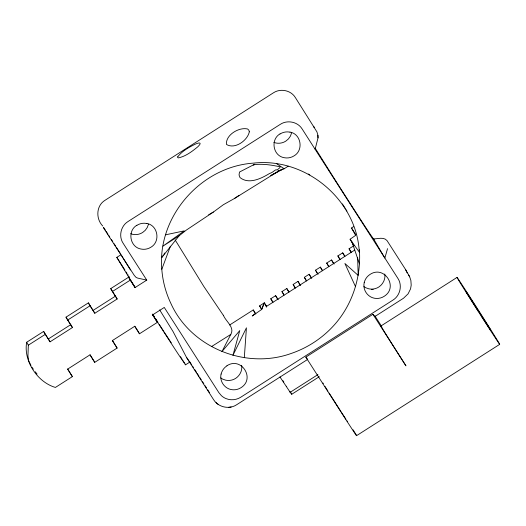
<?xml version="1.0" encoding="UTF-8"?>
<svg xmlns="http://www.w3.org/2000/svg" width="526" height="526" viewBox="0 0 526 526"><rect width="100%" height="100%" fill="white"/><g stroke="black" fill="none" stroke-linecap="round" stroke-linejoin="round"><path stroke-width="0.79" d="M135.077 287.255L128.627 277.189L110.743 288.603L117.173 298.985L94.811 313.259L88.381 302.877L66.013 317.152L72.443 327.534L50.069 341.815L43.638 331.433L26.681 342.248C23.289 360.967 37.438 382.231 55.414 387.438L72.371 376.616L67.703 368.982M26.681 342.248L28.332 345.174L27.944 355.938L28.739 360.895L30.955 365.419M359.389 249.791C361.382 277.945 351.782 306.717 332.195 327.225A100.538 98.796 -29.5 0 1 290.977 353.538C245.681 369.752 190.741 347.587 170.871 303.41A99.118 97.395 -29.5 0 1 161.804 269.273C157.123 216.58 200.932 166.696 253.44 163.126C305.507 157.189 356.7 199.578 359.304 252.164L350.099 239.218L355.655 235.352L351.519 228.001L353.551 226.653M244.307 357.706L246.438 327.81L232.933 355.339L239.771 330.571L221.913 351.657L230.809 334.418C235.037 327.257 225.601 321.294 223.379 315.225L223.603 315.705L203.707 286.289L183.147 252.881A43.743 0.441 57.5 0 1 178.261 244.958L175.138 239.948M221.065 374.019C219.434 380.837 224.142 388.155 231.013 389.536A13.222 12.992 -29.5 0 0 240.98 387.701C255.636 378.661 241.243 356.273 226.916 365.761M102.761 226.055C95.686 218.816 96.054 205.633 105.115 200.235L273.415 92.826C280.397 88.144 290.845 90.216 295.277 97.435L316.968 131.947L317.901 135.281L318.006 137.904L315.127 149.292L397.899 278.385C402.627 285.434 400.082 295.822 392.863 300.149L240.717 397.248C236.417 400.003 230.822 400.536 226.081 398.623A16.043 15.76 -29.5 0 1 221.354 395.611L218.862 392.633L164.27 307.447L152.579 314.91L157.359 322.372L139.475 333.786L134.695 326.324L112.327 340.598L117.114 348.061L94.746 362.335L89.959 354.872L67.584 369.153L72.371 376.616M265.814 305.251L266.373 306.974L266.465 306.402L264.276 302.897L259.594 305.882L261.646 309.505L264.276 302.897L266.564 306.191M266.373 306.974L266.485 306.415L354.741 250.06M387.55 248.627L384.841 258.075L373.605 238.876C377.977 238.982 383.71 236.588 387.044 240.625L405.5 269.424L409.688 276.847L410.878 280.47L411.194 285.158L410.582 288.827L408.077 293.85L403.521 298.229L374.775 316.586L372.921 314.292L305.836 357.121L338.862 408.656A39.792 0.401 57.5 0 0 356.543 435.686L499.7 344.352L499.476 343.8A39.759 0.401 57.5 0 0 474.735 304.442L469.396 296.138A39.792 0.401 57.5 0 0 458.277 279.148L457.048 277.412L380.995 325.949L382.882 329.276A39.812 0.401 57.5 0 0 400.371 357.108L405.954 365.84L372.921 314.292M148.47 224.247L147.273 227.475L145.281 230.289L142.625 232.505A13.222 12.992 -29.5 0 1 132.651 234.34L130.711 233.656M291.614 132.887L290.418 136.116L288.426 138.936L285.769 141.152A13.222 12.992 -29.5 0 1 275.795 142.987L273.855 142.303M161.804 269.273L170.411 246.247M229.645 324.996L253.243 309.939L255.301 313.555L252.23 316.001L261.626 309.492L264.276 302.897M162.994 255.662L161.666 257.655L179.064 235.852L186.303 230.105L213.424 212.017L223.392 204.693L234.307 198.591L277.261 171.917L270.818 175.585L282.876 169.135M163.882 254.334L164.763 253.013M136.865 225.246C127.141 230.835 129.804 247.154 140.968 249.035A13.222 12.992 -29.5 0 0 150.936 247.207C160.673 241.631 158.004 225.299 146.839 223.425M280.01 133.893C270.285 139.482 272.948 155.801 284.112 157.682A13.222 12.992 -29.5 0 0 294.08 155.847C303.818 150.278 301.155 133.939 289.984 132.072M238.916 195.475L234.307 198.591M315.127 149.292L302.141 128.962C297.703 121.716 287.203 119.658 280.226 124.392L128.081 221.492C120.895 225.832 118.403 236.2 123.11 243.222L146.754 280.115L135.057 287.577L116.811 257.378L121.092 254.65M282.797 169.109L277.537 171.358L284.185 168.761L288.195 166.196M28.332 345.174L45.282 334.352L43.638 331.433M72.443 327.534L67.657 320.071L90.025 305.797L88.381 302.877M117.173 298.985L112.393 291.522L130.277 280.108L128.627 277.189M48.425 338.902L70.8 324.627M93.168 310.353L115.529 296.079M272.83 302.365L270.778 298.748L275.611 295.665L278.201 299.708M284.007 295.231L281.956 291.614L286.795 288.524L288.952 291.897M295.191 288.09L293.146 284.474L297.979 281.39L300.57 285.434M306.375 280.956L304.33 277.334L309.156 274.25L311.754 278.3M317.559 273.816L315.501 270.2L320.341 267.116L322.504 270.489M328.743 266.682L326.692 263.059L331.518 259.982L334.122 264.026M339.928 259.542L337.876 255.925L342.709 252.842L344.872 256.215M351.112 252.408L349.06 248.785L353.893 245.701M152.257 314.061L172.16 344.793A65.145 0.651 57.5 0 0 179.195 355.556L185.533 364.82L189.814 362.092M307.684 359.403L236.615 404.764C229.172 409.741 218.29 407.242 213.595 399.668L186.493 357.378L173.1 331.636L159.667 309.899M279.964 376.932L290.188 392.304L317.947 374.591M290.188 392.304L289.984 391.771L291.746 394.263L319.275 376.701M179.064 235.852L162.942 246.122L184.304 230.855L165.552 234.82M211.399 346.66L230.809 334.418M213.424 212.017L208.697 214.759M253.216 165.111L255.169 164.526C263.651 163.764 271.909 165.052 280.049 166.795L279.891 167.709L277.373 169.747L275.44 169.964L272.106 172.39L269.134 173.731C260.804 178.755 248.627 184.619 239.968 177.525L239.054 174.961L239.481 172.055L254.676 164.23M228.836 407.315L231.19 406.979M371.54 289.543L373.184 289.458M146.754 280.115L137.759 278.116L136.195 277.504L134.347 275.499L103.372 227.679M309.794 174.921L308.315 174.027M276.801 163.836L284.185 168.761M363.953 286.538L365.629 287.702L368.871 288.84A13.216 12.992 -29.5 0 0 378.838 287.005C383.027 284.237 385.709 279.017 384.782 273.993M220.808 377.898L222.485 379.055L225.726 380.193A13.222 12.992 -29.5 0 0 235.694 378.365C239.882 375.59 242.571 370.376 241.631 365.346M216.074 402.653L218.231 404.402M35.235 371.757L37.063 374.071M307.48 359.219L305.836 357.121M322.951 383L323.345 383.513M347.107 420.951L347.508 421.457M31.895 367.207L33.329 369.16M189.557 361.809L186.493 357.378M286.578 386.202L286.736 386.354M380.995 325.949L381.81 327.1M369.554 233.261L373.94 239.593L373.605 238.876M170.411 341.545L171.233 342.788M345.904 419.169L341.446 412.345M169.997 340.92L165.683 334.326M164.119 331.913L165.249 333.655M283.001 380.745L283.816 382.001M163.369 330.755L159.253 324.384M481.638 316.402L490.653 330.104L466.095 291.647L478.463 311.445M341.026 411.687L329.171 393.106M155.571 318.651L157.938 322.339M345.22 208.375L342.38 203.91M346.075 209.716L346.936 211.058M374.9 315.883L381.508 326.186M315.501 270.2L318.099 274.25M281.956 291.614L283.685 294.31M253.243 309.939L255.84 313.983M103.635 227.416L105.378 230.138M106.252 231.499L107.994 234.221M108.869 235.582L109.743 236.95M111.486 239.672L112.794 241.717M114.109 243.755L115.418 245.8M116.285 247.161L120.217 253.289M189.86 361.96L191.609 364.682M192.477 366.043L193.351 367.411M194.659 369.449L196.408 372.171M197.276 373.532L199.025 376.254M199.893 377.622L201.202 379.66M202.51 381.705L203.825 383.743M205.133 385.788L206.442 387.826M207.75 389.871L209.493 392.593M116.811 257.378L124.918 270.029M126.201 272.027L127.049 273.356M180.457 356.687L182.16 359.35M183.015 360.685L184.297 362.677M152.915 314.509L154.44 316.889M130.277 280.108L135.057 287.577M134.807 326.159L137.424 330.236M112.439 340.434L117.114 348.061M90.025 305.797L94.811 313.259M90.078 354.708L94.746 362.335M45.282 334.352L50.069 341.815M351.519 228.001L355.872 234.806M349.06 248.785L351.217 252.164M337.876 255.925L340.033 259.298M326.692 263.059L328.849 266.439M304.33 277.334L306.48 280.713M293.146 284.474L295.296 287.847M270.778 298.748L272.935 302.121M259.594 305.882L261.751 309.262M152.599 314.41L153.355 315.58M326.613 389.036L327.889 391.074M130.481 269.983L124.083 259.647M325.029 386.492L326.212 388.398M315.166 148.154L331.288 173.823A59.734 0.598 57.5 0 0 340.67 188.578L353.15 208.046A59.734 0.598 57.5 0 0 361.441 220.867L363.847 224.569A57.978 0.585 57.5 0 0 369.554 233.261M123.051 257.95L123.741 259.081M121.644 255.603L122.709 257.385M290.878 392.725L291.746 394.263M127.903 274.69L128.213 275.223M344.767 256.458L342.709 252.842M333.583 263.592L331.518 259.982M322.399 270.732L320.341 267.116M311.214 277.866L309.156 274.25M300.03 285.007L297.979 281.39M288.853 292.14L286.795 288.524M277.669 299.281L275.611 295.665M353.807 245.813L350.099 239.218M155.742 319.506L157.359 322.372M137.858 330.92L139.475 333.786M110.743 288.603L112.393 291.522M66.013 317.152L67.657 320.071M405.5 269.424L407.163 272.922M408.728 275.137L409.688 276.847M185.145 364.012L185.533 364.82M355.543 286.709L344.892 263.487L358.173 275.394L357.641 257.595M356.332 435.16L356.556 435.706M457.048 277.412L458.935 280.739A39.792 0.401 57.5 0 0 476.418 308.558L482.007 317.303A39.792 0.401 57.5 0 0 499.687 344.333M352.012 242.006L359.429 263.815M313.733 126.233L314.121 127.516M317.901 135.281L318.006 137.904M129.541 277.419A43.743 0.441 57.5 0 1 128.942 276.433M136.911 225.332A13.222 12.992 -29.5 0 1 146.846 223.517M221.117 374.091A13.222 12.992 -29.5 0 1 226.962 365.833M280.056 133.979A13.222 12.992 -29.5 0 1 289.99 132.164M353.11 429.834A39.759 0.401 57.5 0 1 354.32 431.8M354.669 432.365A39.759 0.401 57.5 0 1 356.326 435.147M177.755 156.794L177.689 157.583L178.38 157.899C185.685 156.347 191.951 151.567 197.638 146.918A13.354 2.472 -32.7 0 0 195.922 143.874C189.261 147.089 182.312 150.824 177.755 156.794M364.209 282.666C362.578 289.484 367.286 296.802 374.157 298.183A13.216 12.992 -29.5 0 0 384.125 296.348C398.78 287.301 384.394 264.92 370.061 274.401A13.222 12.992 -29.5 0 0 364.209 282.666M249.324 131.802C247.516 140.626 234.787 149.627 226.476 144.44C225.43 135.018 239.034 126.858 247.608 128.995L248.844 130.165L249.324 131.802"/></g></svg>
